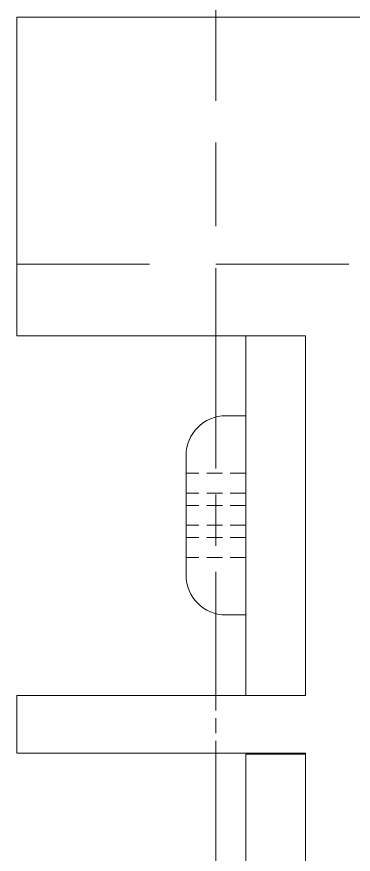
# Model space of a CAD drawing. Header units: millimetres. Extents: x 24 to 1656, y 24 to 1164.
# Drawn here: x 679.64 to 696.53, y 810.08 to 852.13 of the extents above; entities that cross this region are included whole.
import ezdxf

# ---------------------------------------------------------------- set-up
doc = ezdxf.new("R2010")
doc.units = ezdxf.units.MM
doc.header["$LTSCALE"] = 4
doc.linetypes.add('HIDDEN', pattern=[9.525, 6.35, -3.175])
doc.layers.add('가는파선_A3', color=7, linetype='HIDDEN', lineweight=13, true_color=0x008000)
doc.layers.add('굵은실선_A3', color=7, linetype='Continuous', lineweight=18)

msp = doc.modelspace()

# ---------------------------------------------------------------- linework, layer by layer
at = {"layer": '가는파선_A3', "ltscale": 0.165234}
msp.add_line((689.643, 852.103), (689.643, 836.103), dxfattribs=at)
at = {"layer": '가는파선_A3', "ltscale": 0.262467}
msp.add_line((679.643, 839.703), (699.643, 839.703), dxfattribs=at)
at = {"layer": '가는파선_A3', "ltscale": 0.101921}
msp.add_line((689.643, 832.032), (689.643, 822.159), dxfattribs=at)
at = {"layer": '가는파선_A3', "ltscale": 0.0309}
for p, q in [((691.143, 829.212), (688.143, 829.212)), ((691.143, 828.208), (688.143, 828.208)), ((691.143, 827.595), (688.143, 827.595)), ((691.143, 826.595), (688.143, 826.595)), ((691.143, 825.983), (688.143, 825.983)), ((691.143, 824.978), (688.143, 824.978))]:
    msp.add_line(p, q, dxfattribs=at)
at = {"layer": '가는파선_A3', "ltscale": 0.029867}
msp.add_line((689.643, 818.053), (689.643, 815.153), dxfattribs=at)
at = {"layer": '굵은실선_A3'}
for p, q in [((689.643, 878.453), (689.643, 852.103)), ((708.643, 852.103), (679.643, 852.103)), ((679.643, 852.103), (679.643, 836.103)), ((679.643, 836.103), (694.143, 836.103)), ((689.643, 836.103), (689.643, 832.032)), ((691.143, 818.053), (691.143, 836.103)), ((694.143, 836.103), (694.143, 818.053)), ((691.143, 832.095), (690.143, 832.095)), ((688.143, 824.095), (688.143, 830.095)), ((689.643, 822.159), (689.643, 818.053)), ((691.143, 822.095), (690.143, 822.095)), ((679.643, 818.053), (679.643, 815.153)), ((694.143, 818.053), (679.643, 818.053)), ((679.643, 815.153), (694.143, 815.153)), ((689.643, 815.153), (689.643, 797.053)), ((694.143, 815.103), (691.143, 815.103)), ((691.143, 797.053), (691.143, 815.103)), ((694.143, 815.153), (694.143, 797.053))]:
    msp.add_line(p, q, dxfattribs=at)
for centre, start, end in [((690.143, 830.095), 90, 180), ((690.143, 824.095), 180, 270)]:
    msp.add_arc(centre, 2, start, end, dxfattribs=at)

doc.saveas('drawing.dxf')
